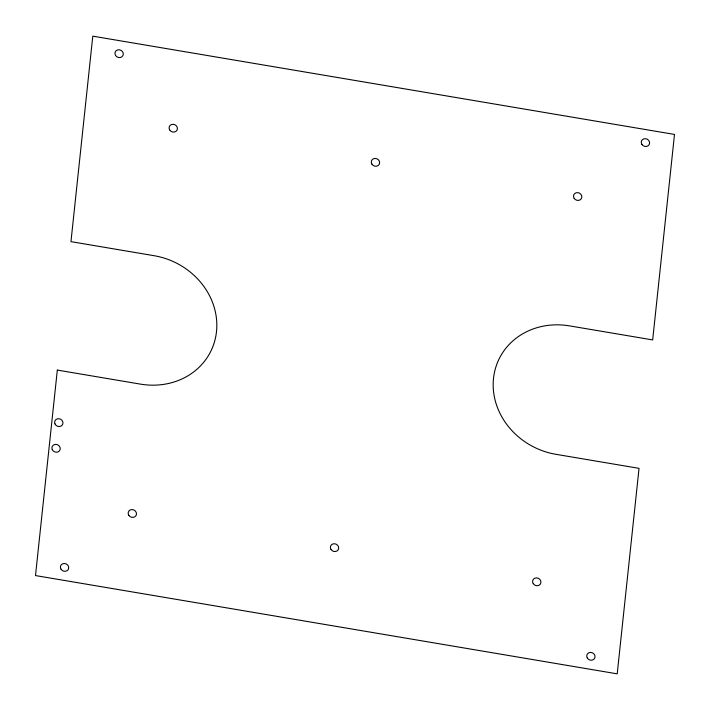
<?xml version="1.0" encoding="UTF-8"?>
<svg xmlns="http://www.w3.org/2000/svg" width="710" height="710" viewBox="0 0 710 710"><rect width="100%" height="100%" fill="white"/><g stroke="black" fill="none" stroke-linecap="round" stroke-linejoin="round"><path stroke-width="1.06" d="M57.324 370.079L35.5 575.57L617.212 673.843L639.035 468.351L555.93 454.311A70.876 63.864 26 0 1 493.503 378.403A70.876 63.864 26 0 1 569.571 325.881L652.676 339.921L674.5 134.43L92.788 36.157L70.964 241.648L154.07 255.689A70.876 63.864 26 0 1 216.497 331.597A70.876 63.864 26 0 1 140.429 384.119L57.324 370.079M128.776 515.274A4.251 3.834 26 0 0 136.009 515.611A4.251 3.834 26 0 0 132.193 509.576A4.251 3.834 26 0 0 128.776 515.274M61.016 569.189A4.251 3.834 26 0 0 68.249 569.526A4.251 3.834 26 0 0 64.424 563.491A4.251 3.834 26 0 0 61.016 569.189M330.993 549.433A4.251 3.834 26 0 0 338.217 549.771A4.251 3.834 26 0 0 334.401 543.736A4.251 3.834 26 0 0 330.993 549.433M371.916 164.143A4.251 3.834 26 0 0 379.14 164.471A4.251 3.834 26 0 0 375.324 158.436A4.251 3.834 26 0 0 371.916 164.143M115.579 55.469A4.251 3.834 26 0 0 122.812 55.797A4.251 3.834 26 0 0 118.987 49.762A4.251 3.834 26 0 0 115.579 55.469M641.893 144.387A4.251 3.834 26 0 0 649.117 144.716A4.251 3.834 26 0 0 645.301 138.681A4.251 3.834 26 0 0 641.893 144.387M587.33 658.108A4.251 3.834 26 0 0 594.554 658.445A4.251 3.834 26 0 0 590.738 652.41A4.251 3.834 26 0 0 587.33 658.108M169.699 129.974A4.251 3.834 26 0 0 176.932 130.312A4.251 3.834 26 0 0 173.107 124.277A4.251 3.834 26 0 0 169.699 129.974M574.133 198.303A4.251 3.834 26 0 0 581.357 198.64A4.251 3.834 26 0 0 577.541 192.605A4.251 3.834 26 0 0 574.133 198.303M533.21 583.602A4.251 3.834 26 0 0 540.434 583.931A4.251 3.834 26 0 0 536.618 577.896A4.251 3.834 26 0 0 533.21 583.602M52.265 449.625A4.251 3.834 26 0 0 59.462 450.841A4.251 3.834 26 0 0 56.472 444.451A4.251 3.834 26 0 0 52.265 449.625M54.989 423.941A4.251 3.834 26 0 0 62.187 425.157A4.251 3.834 26 0 0 59.205 418.767A4.251 3.834 26 0 0 54.989 423.941"/></g></svg>
